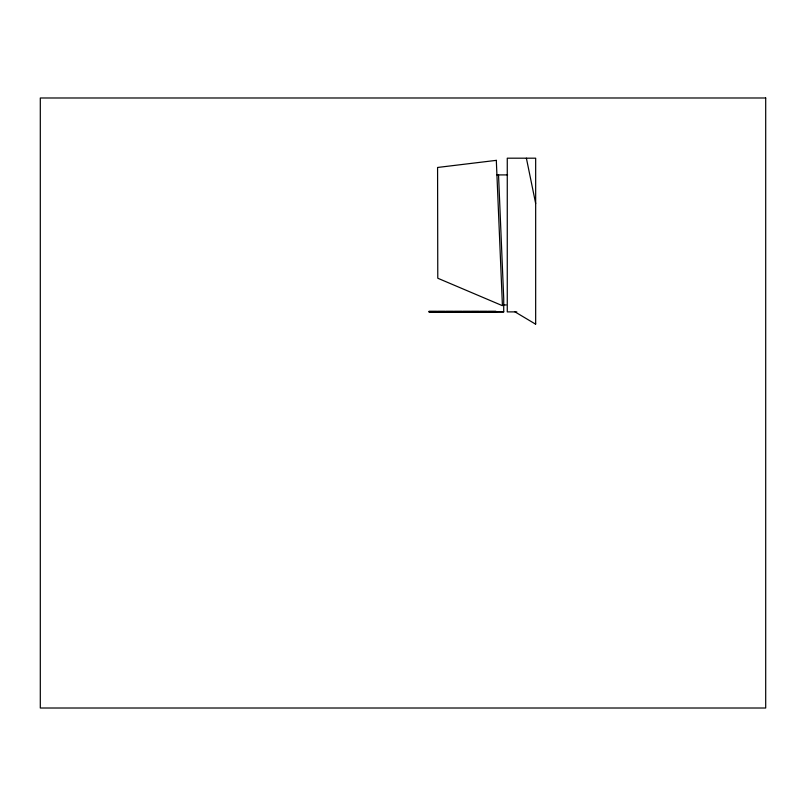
<?xml version="1.0" encoding="UTF-8"?>
<svg xmlns="http://www.w3.org/2000/svg" width="806" height="806" viewBox="0 0 806 806"><rect width="100%" height="100%" fill="white"/><g stroke="black" fill="none" stroke-linecap="round" stroke-linejoin="round"><path stroke-width="1.21" d="M503.72 311.831L429.124 311.892L496.667 311.831M496.919 174.912L507.609 174.912M503.72 304.95L506.178 304.95M429.124 311.892L503.72 311.892L503.72 298.421L498.531 174.912M516.807 311.892L507.266 311.892L507.266 158.188L535.668 158.188L535.668 324.214L515.024 311.892M496.385 311.892L495.821 311.247L488.224 311.247L488.224 311.831M487.942 311.892L487.378 311.247L479.782 311.247L479.782 311.831M479.499 311.892L478.935 311.247L471.339 311.247L471.339 311.831M471.057 311.892L470.492 311.247L462.896 311.247L462.896 311.831M462.614 311.892L462.05 311.247L454.453 311.247L454.453 311.831M454.171 311.892L453.607 311.247L446.01 311.247L446.01 311.831M445.728 311.892L445.164 311.247L437.567 311.247L437.608 311.892M437.285 311.892L436.721 311.247L429.124 311.247L429.155 311.892M526.389 158.188L535.668 203.525M535.516 323.367L535.516 324.032M496.315 160.354L437.577 167.467L437.779 278.231L502.43 305.686L496.315 160.354M765.7 97.989L40.3 97.989L40.3 708.011L765.7 708.011L765.7 97.989"/></g></svg>
